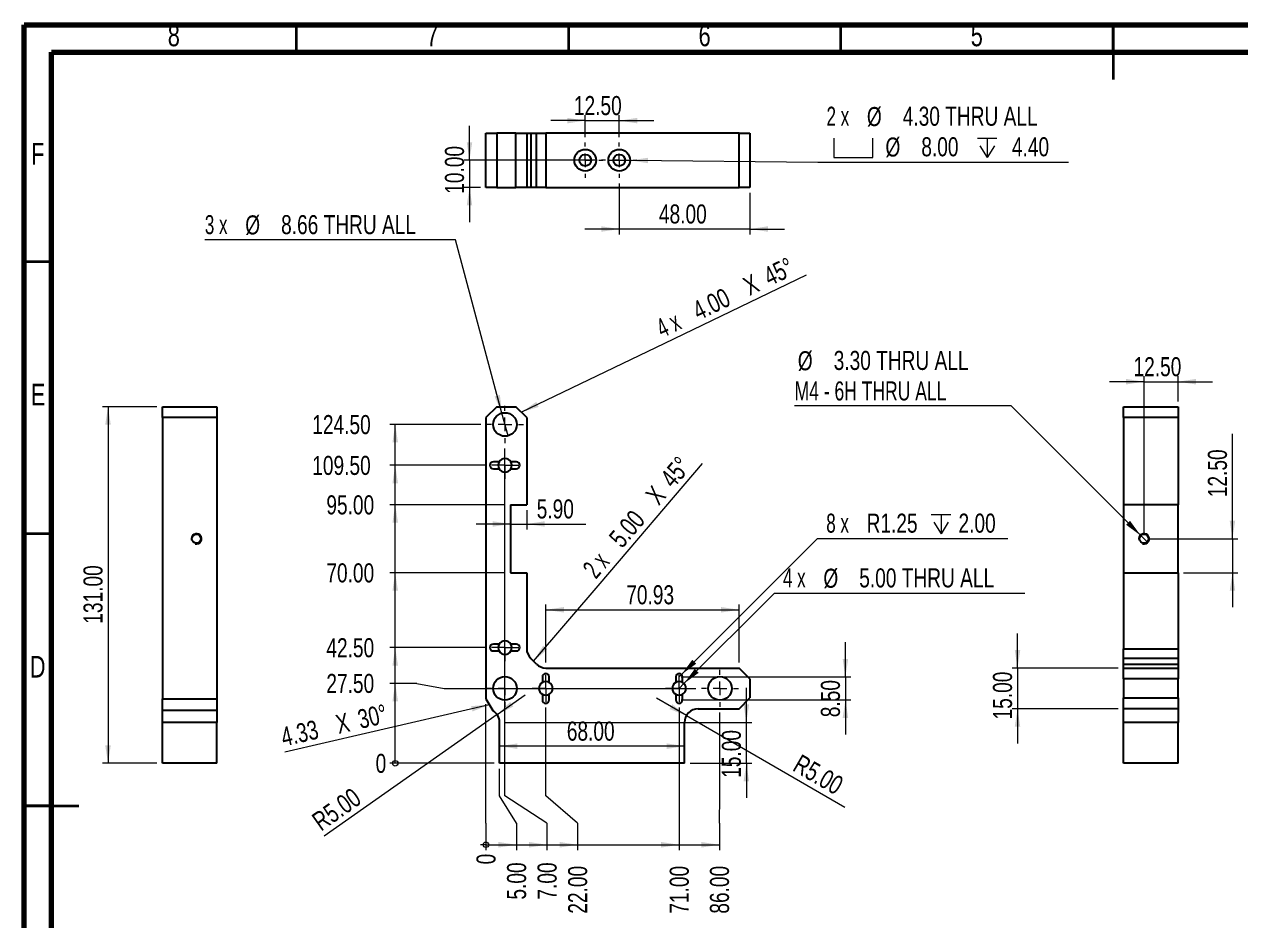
# Model space of a CAD drawing. Header units: millimetres. Extents: x 15 to 415, y 5 to 292.
# Drawn here: x 15 to 238.4, y 127.4 to 292.1 of the extents above; entities that cross this region are included whole.
import ezdxf

# ---------------------------------------------------------------- set-up
doc = ezdxf.new("R2010")
doc.units = ezdxf.units.MM
doc.styles.add('SLDTEXTSTYLE2', font='TXT', dxfattribs={"width": 0.75})
doc.styles.add('SLDTEXTSTYLE3', font='TXT', dxfattribs={"width": 0.666667})
doc.styles.add('SLDTEXTSTYLE4', font='TXT', dxfattribs={"width": 0.6875})
doc.dimstyles.new('SLDDIMSTYLE0', dxfattribs={"dimtxt": 3.5, "dimasz": 0.338667, "dimexe": 0, "dimexo": 0.0625, "dimgap": 0.875, "dimtad": 0, "dimtih": 1, "dimtoh": 1, "dimdec": 0, "dimlfac": 2, "dimrnd": 1e-09, "dimdsep": 46, "dimtxsty": 'SLDTEXTSTYLE2', "dimblk1": 'ORIGIN', "dimblk2": 'ORIGIN', "dimsah": 1, "dimcen": 0.09, "dimadec": 0, "dimazin": 2, "dimtfac": 1, "dimtdec": 0, "dimtofl": 0, "dimtmove": 0, "dimatfit": 3, "dimldrblk": 'ORIGIN', "dimfxl": 0, "dimfrac": 2, "dimtolj": 1, "dimtzin": 12, "dimarcsym": 0})
doc.dimstyles.new('SLDDIMSTYLE1', dxfattribs={"dimtxt": 3.5, "dimasz": 3.302, "dimexe": 0, "dimexo": 0.0625, "dimgap": 0.875, "dimtad": 0, "dimtih": 1, "dimtoh": 1, "dimlfac": 2, "dimrnd": 1e-09, "dimzin": 4, "dimdsep": 46, "dimtxsty": 'SLDTEXTSTYLE2', "dimsah": 1, "dimcen": 0.09, "dimadec": 0, "dimazin": 1, "dimtfac": 1, "dimtofl": 0, "dimtmove": 0, "dimatfit": 3, "dimfxl": 0, "dimfrac": 2, "dimtolj": 1, "dimtzin": 12, "dimarcsym": 0})
doc.dimstyles.new('SLDDIMSTYLE2', dxfattribs={"dimtxt": 3.5, "dimasz": 3.302, "dimexe": 0, "dimexo": 0.0625, "dimgap": 0.875, "dimtad": 0, "dimtih": 1, "dimtoh": 1, "dimlfac": 2, "dimrnd": 1e-09, "dimzin": 12, "dimdsep": 46, "dimtxsty": 'SLDTEXTSTYLE2', "dimblk1": 'NONE', "dimsah": 1, "dimcen": 0, "dimadec": 0, "dimazin": 3, "dimtfac": 1, "dimtmove": 0, "dimatfit": 3, "dimldrblk": 'NONE', "dimfxl": 0, "dimfrac": 2, "dimtolj": 1, "dimtzin": 12, "dimarcsym": 0})
doc.dimstyles.new('SLDDIMSTYLE3', dxfattribs={"dimtxt": 3.5, "dimasz": 3.302, "dimexe": 0, "dimexo": 0.0625, "dimgap": 0.875, "dimtad": 0, "dimtih": 1, "dimtoh": 1, "dimlfac": 2, "dimrnd": 1e-09, "dimzin": 4, "dimdsep": 46, "dimtxsty": 'SLDTEXTSTYLE2', "dimsah": 1, "dimcen": 0, "dimadec": 0, "dimazin": 1, "dimtfac": 1, "dimtofl": 0, "dimtmove": 0, "dimatfit": 3, "dimfxl": 0, "dimfrac": 2, "dimtolj": 1, "dimtzin": 12, "dimarcsym": 0})
doc.dimstyles.new('SLDDIMSTYLE4', dxfattribs={"dimtxt": 3.5, "dimasz": 3.302, "dimexe": 0, "dimexo": 0.0625, "dimgap": 0.875, "dimtad": 0, "dimtih": 1, "dimtoh": 1, "dimlfac": 2, "dimrnd": 1e-09, "dimzin": 12, "dimdsep": 46, "dimtxsty": 'SLDTEXTSTYLE2', "dimsah": 1, "dimcen": 0, "dimadec": 0, "dimazin": 3, "dimtfac": 1, "dimtofl": 0, "dimtmove": 0, "dimatfit": 3, "dimfxl": 0, "dimfrac": 2, "dimtolj": 1, "dimtzin": 12, "dimarcsym": 0})
doc.dimstyles.new('SLDDIMSTYLE5', dxfattribs={"dimtxt": 3.5, "dimasz": 3.302, "dimexe": 0, "dimexo": 0.0625, "dimgap": 0.875, "dimtad": 1, "dimlfac": 2, "dimrnd": 1e-09, "dimzin": 4, "dimdsep": 46, "dimtxsty": 'SLDTEXTSTYLE2', "dimsah": 1, "dimcen": 0.09, "dimadec": 0, "dimazin": 1, "dimtfac": 1, "dimtmove": 0, "dimatfit": 0, "dimfxl": 0, "dimfrac": 2, "dimtolj": 1, "dimtzin": 12, "dimarcsym": 0})
doc.dimstyles.new('SLDDIMSTYLE6', dxfattribs={"dimtxt": 3.5, "dimasz": 3.302, "dimexe": 0, "dimexo": 0.0625, "dimgap": 0.875, "dimtad": 1, "dimlfac": 2, "dimrnd": 1e-09, "dimzin": 12, "dimdsep": 46, "dimtxsty": 'SLDTEXTSTYLE2', "dimsah": 1, "dimcen": 0.09, "dimadec": 0, "dimazin": 3, "dimtfac": 1, "dimtofl": 0, "dimtmove": 0, "dimatfit": 3, "dimfxl": 0, "dimfrac": 2, "dimtolj": 1, "dimtzin": 12, "dimarcsym": 0})
doc.dimstyles.new('SLDDIMSTYLE7', dxfattribs={"dimtxt": 3.5, "dimasz": 3.302, "dimexe": 0, "dimexo": 0.0625, "dimgap": 0.875, "dimtad": 1, "dimlfac": 2, "dimrnd": 1e-09, "dimzin": 4, "dimdsep": 46, "dimtxsty": 'SLDTEXTSTYLE2', "dimsah": 1, "dimcen": 0.09, "dimadec": 0, "dimazin": 1, "dimtfac": 1, "dimtofl": 0, "dimtmove": 0, "dimatfit": 3, "dimfxl": 0, "dimfrac": 2, "dimtolj": 1, "dimtzin": 12, "dimarcsym": 0})
doc.dimstyles.new('SLDDIMSTYLE8', dxfattribs={"dimtxt": 3.5, "dimasz": 3.302, "dimexe": 0, "dimexo": 0.0625, "dimgap": 0.875, "dimtad": 1, "dimlfac": 2, "dimrnd": 1e-09, "dimzin": 4, "dimdsep": 46, "dimtxsty": 'SLDTEXTSTYLE2', "dimsah": 1, "dimcen": 0, "dimadec": 0, "dimazin": 1, "dimtfac": 1, "dimtofl": 0, "dimtmove": 1, "dimatfit": 3, "dimfxl": 0, "dimfrac": 2, "dimtolj": 1, "dimtzin": 12, "dimarcsym": 0})
doc.dimstyles.new('SLDDIMSTYLE9', dxfattribs={"dimtxt": 3.5, "dimasz": 3.302, "dimexe": 0, "dimexo": 0.0625, "dimgap": 0.875, "dimtad": 0, "dimtih": 1, "dimtoh": 1, "dimlfac": 2, "dimrnd": 1e-09, "dimzin": 4, "dimdsep": 46, "dimtxsty": 'SLDTEXTSTYLE2', "dimblk1": 'NONE', "dimsah": 1, "dimcen": 0, "dimadec": 0, "dimazin": 1, "dimtfac": 1, "dimtmove": 0, "dimatfit": 3, "dimldrblk": 'NONE', "dimfxl": 0, "dimfrac": 2, "dimtolj": 1, "dimtzin": 12, "dimarcsym": 0})

# ---------------------------------------------------------------- blocks, each defined once
blk = doc.blocks.new('_Origin')
at = {"color": 0, "linetype": 'ByBlock', "lineweight": -2}
blk.add_line((0, 0), (-1, 0), dxfattribs=at)
blk.add_circle((0, 0), 0.5, dxfattribs=at)
blk = doc.blocks.new('_D')
at = {"color": 7, "linetype": 'Continuous', "lineweight": 0}
blk.add_line((101.29, 156.34), (82.11, 156.34), dxfattribs=at)
at = {"color": 7, "linetype": 'Continuous', "lineweight": 18, "xscale": 1.016, "yscale": 1.016}
blk.add_blockref('_Origin', (83.13, 156.34), dxfattribs=at)
at = {"color": 7, "linetype": 'Continuous', "lineweight": 18, "insert": (79.53, 158.07), "char_height": 3.5, "attachment_point": 1, "style": 'SLDTEXTSTYLE2'}
blk.add_mtext('0', dxfattribs=at)
blk = doc.blocks.new('_D_1')
at = {"color": 7, "linetype": 'Continuous', "lineweight": 0}
for p, q in [((87.11, 171.02), (82.11, 171.02)), ((83.13, 156.34), (83.13, 171.02)), ((87.11, 171.02), (92.11, 170.09)), ((92.11, 170.09), (138.37, 170.09))]:
    blk.add_line(p, q, dxfattribs=at)
at = {"color": 7, "linetype": 'Continuous', "lineweight": 18}
blk.add_solid([(83.13, 171.02), (82.62, 167.72), (83.64, 167.72)], dxfattribs=at)
at = {"color": 7, "linetype": 'Continuous', "lineweight": 18, "insert": (70.48, 172.76), "char_height": 3.5, "attachment_point": 1, "style": 'SLDTEXTSTYLE2'}
blk.add_mtext('27.50', dxfattribs=at)
blk = doc.blocks.new('_D_2')
at = {"color": 7, "linetype": 'Continuous', "lineweight": 0}
for p, q in [((99.79, 177.59), (82.11, 177.59)), ((83.13, 171.02), (83.13, 177.59))]:
    blk.add_line(p, q, dxfattribs=at)
at = {"color": 7, "linetype": 'Continuous', "lineweight": 18}
blk.add_solid([(83.13, 177.59), (82.62, 174.29), (83.64, 174.29)], dxfattribs=at)
at = {"color": 7, "linetype": 'Continuous', "lineweight": 18, "insert": (70.48, 179.32), "char_height": 3.5, "attachment_point": 1, "style": 'SLDTEXTSTYLE2'}
blk.add_mtext('42.50', dxfattribs=at)
blk = doc.blocks.new('_D_3')
at = {"color": 7, "linetype": 'Continuous', "lineweight": 0}
for p, q in [((103.34, 191.34), (82.11, 191.34)), ((83.13, 177.59), (83.13, 191.34))]:
    blk.add_line(p, q, dxfattribs=at)
at = {"color": 7, "linetype": 'Continuous', "lineweight": 18}
blk.add_solid([(83.13, 191.34), (82.62, 188.04), (83.64, 188.04)], dxfattribs=at)
at = {"color": 7, "linetype": 'Continuous', "lineweight": 18, "insert": (70.48, 193.07), "char_height": 3.5, "attachment_point": 1, "style": 'SLDTEXTSTYLE2'}
blk.add_mtext('70.00', dxfattribs=at)
blk = doc.blocks.new('_D_4')
at = {"color": 7, "linetype": 'Continuous', "lineweight": 0}
for p, q in [((103.34, 203.84), (82.11, 203.84)), ((83.13, 191.34), (83.13, 203.84))]:
    blk.add_line(p, q, dxfattribs=at)
at = {"color": 7, "linetype": 'Continuous', "lineweight": 18}
blk.add_solid([(83.13, 203.84), (82.62, 200.54), (83.64, 200.54)], dxfattribs=at)
at = {"color": 7, "linetype": 'Continuous', "lineweight": 18, "insert": (70.48, 205.57), "char_height": 3.5, "attachment_point": 1, "style": 'SLDTEXTSTYLE2'}
blk.add_mtext('95.00', dxfattribs=at)
blk = doc.blocks.new('_D_5')
at = {"color": 7, "linetype": 'Continuous', "lineweight": 0}
for p, q in [((99.79, 211.09), (82.11, 211.09)), ((83.13, 203.84), (83.13, 211.09))]:
    blk.add_line(p, q, dxfattribs=at)
at = {"color": 7, "linetype": 'Continuous', "lineweight": 18}
blk.add_solid([(83.13, 211.09), (82.62, 207.79), (83.64, 207.79)], dxfattribs=at)
at = {"color": 7, "linetype": 'Continuous', "lineweight": 18, "insert": (67.89, 212.82), "char_height": 3.5, "attachment_point": 1, "style": 'SLDTEXTSTYLE2'}
blk.add_mtext('109.50', dxfattribs=at)
blk = doc.blocks.new('_D_6')
at = {"color": 7, "linetype": 'Continuous', "lineweight": 0}
for p, q in [((98.87, 218.59), (82.11, 218.59)), ((83.13, 211.09), (83.13, 218.59))]:
    blk.add_line(p, q, dxfattribs=at)
at = {"color": 7, "linetype": 'Continuous', "lineweight": 18}
blk.add_solid([(83.13, 218.59), (82.62, 215.29), (83.64, 215.29)], dxfattribs=at)
at = {"color": 7, "linetype": 'Continuous', "lineweight": 18, "insert": (67.89, 220.32), "char_height": 3.5, "attachment_point": 1, "style": 'SLDTEXTSTYLE2'}
blk.add_mtext('124.50', dxfattribs=at)
blk = doc.blocks.new('_D_7')
at = {"color": 7, "linetype": 'Continuous', "lineweight": 0}
for p, q in [((99.79, 150.34), (99.79, 167.17)), ((99.79, 145.34), (99.79, 150.34)), ((99.79, 145.34), (99.79, 140.34))]:
    blk.add_line(p, q, dxfattribs=at)
at = {"color": 7, "linetype": 'Continuous', "lineweight": 18, "xscale": 1.016, "yscale": 1.016}
blk.add_blockref('_Origin', (99.79, 141.36), dxfattribs=at)
at = {"color": 7, "linetype": 'Continuous', "lineweight": 18, "insert": (98.05, 137.76), "char_height": 3.5, "attachment_point": 1, "rotation": 90, "style": 'SLDTEXTSTYLE2'}
blk.add_mtext('0', dxfattribs=at)
blk = doc.blocks.new('_D_8')
at = {"color": 7, "linetype": 'Continuous', "lineweight": 0}
for p, q in [((102.29, 150.34), (102.29, 155.34)), ((105.4, 145.34), (102.29, 150.34)), ((105.4, 145.34), (105.4, 140.34)), ((99.79, 141.36), (105.4, 141.36))]:
    blk.add_line(p, q, dxfattribs=at)
at = {"color": 7, "linetype": 'Continuous', "lineweight": 18}
blk.add_solid([(105.4, 141.36), (102.1, 141.87), (102.1, 140.85)], dxfattribs=at)
at = {"color": 7, "linetype": 'Continuous', "lineweight": 18, "insert": (103.67, 131.29), "char_height": 3.5, "attachment_point": 1, "rotation": 90, "style": 'SLDTEXTSTYLE2'}
blk.add_mtext('5.00', dxfattribs=at)
blk = doc.blocks.new('_D_9')
at = {"color": 7, "linetype": 'Continuous', "lineweight": 0}
for p, q in [((103.29, 150.34), (103.29, 214.18)), ((111.01, 145.34), (103.29, 150.34)), ((111.01, 145.34), (111.01, 140.34)), ((105.4, 141.36), (111.01, 141.36))]:
    blk.add_line(p, q, dxfattribs=at)
at = {"color": 7, "linetype": 'Continuous', "lineweight": 18}
blk.add_solid([(111.01, 141.36), (107.71, 141.87), (107.71, 140.85)], dxfattribs=at)
at = {"color": 7, "linetype": 'Continuous', "lineweight": 18, "insert": (109.28, 131.29), "char_height": 3.5, "attachment_point": 1, "rotation": 90, "style": 'SLDTEXTSTYLE2'}
blk.add_mtext('7.00', dxfattribs=at)
blk = doc.blocks.new('_D_10')
at = {"color": 7, "linetype": 'Continuous', "lineweight": 0}
for p, q in [((110.79, 150.34), (110.79, 166.59)), ((116.62, 145.34), (110.79, 150.34)), ((116.62, 145.34), (116.62, 140.34)), ((111.01, 141.36), (116.62, 141.36))]:
    blk.add_line(p, q, dxfattribs=at)
at = {"color": 7, "linetype": 'Continuous', "lineweight": 18}
blk.add_solid([(116.62, 141.36), (113.32, 141.87), (113.32, 140.85)], dxfattribs=at)
at = {"color": 7, "linetype": 'Continuous', "lineweight": 18, "insert": (114.89, 128.7), "char_height": 3.5, "attachment_point": 1, "rotation": 90, "style": 'SLDTEXTSTYLE2'}
blk.add_mtext('22.00', dxfattribs=at)
blk = doc.blocks.new('_D_11')
at = {"color": 7, "linetype": 'Continuous', "lineweight": 0}
for p, q in [((135.29, 166.59), (135.29, 140.34)), ((116.62, 141.36), (135.29, 141.36))]:
    blk.add_line(p, q, dxfattribs=at)
at = {"color": 7, "linetype": 'Continuous', "lineweight": 18}
blk.add_solid([(135.29, 141.36), (131.98, 141.87), (131.98, 140.85)], dxfattribs=at)
at = {"color": 7, "linetype": 'Continuous', "lineweight": 18, "insert": (133.55, 128.7), "char_height": 3.5, "attachment_point": 1, "rotation": 90, "style": 'SLDTEXTSTYLE2'}
blk.add_mtext('71.00', dxfattribs=at)
blk = doc.blocks.new('_D_12')
at = {"color": 7, "linetype": 'Continuous', "lineweight": 0}
for p, q in [((142.79, 150.34), (142.79, 165.68)), ((142.68, 145.34), (142.79, 150.34)), ((142.68, 145.34), (142.68, 140.34)), ((135.29, 141.36), (142.68, 141.36))]:
    blk.add_line(p, q, dxfattribs=at)
at = {"color": 7, "linetype": 'Continuous', "lineweight": 18}
blk.add_solid([(142.68, 141.36), (139.37, 141.87), (139.37, 140.85)], dxfattribs=at)
at = {"color": 7, "linetype": 'Continuous', "lineweight": 18, "insert": (140.94, 128.7), "char_height": 3.5, "attachment_point": 1, "rotation": 90, "style": 'SLDTEXTSTYLE2'}
blk.add_mtext('86.00', dxfattribs=at)
blk = doc.blocks.new('_D_13')
at = {"color": 7, "linetype": 'Continuous', "lineweight": 0}
for p, q in [((94.2, 252.5), (48.16, 252.5)), ((102.73, 220.68), (94.2, 252.5)), ((103.85, 216.5), (102.73, 220.68))]:
    blk.add_line(p, q, dxfattribs=at)
at = {"color": 7, "linetype": 'Continuous', "lineweight": 18}
blk.add_solid([(102.73, 220.68), (102.36, 224), (101.38, 223.74)], dxfattribs=at)
at = {"color": 7, "linetype": 'Continuous', "lineweight": 18, "char_height": 3.5, "attachment_point": 1}
for s, insert, style in [('3 x', (48.16, 257.06), 'SLDTEXTSTYLE3'), ('%%c', (55.58, 257.01), 'SLDTEXTSTYLE2'), ('8.66 THRU ALL', (62.17, 257.06), 'SLDTEXTSTYLE2')]:
    blk.add_mtext(s, dxfattribs=dict(at, insert=insert, style=style))
blk = doc.blocks.new('_None')
blk = doc.blocks.new('_D_14')
at = {"color": 7, "linetype": 'Continuous', "lineweight": 0}
for p, q in [((136.17, 170.98), (152.78, 187.58)), ((152.78, 187.58), (198.81, 187.58)), ((135.29, 170.09), (136.17, 170.98))]:
    blk.add_line(p, q, dxfattribs=at)
at = {"color": 7, "linetype": 'Continuous', "lineweight": 18}
blk.add_solid([(136.17, 170.98), (138.86, 172.95), (138.15, 173.67)], dxfattribs=at)
at = {"color": 7, "linetype": 'Continuous', "lineweight": 18, "char_height": 3.5, "attachment_point": 1}
for s, insert, style in [('%%c', (161.78, 192.09), 'SLDTEXTSTYLE2'), ('5.00 THRU ALL', (168.37, 192.15), 'SLDTEXTSTYLE2'), ('4 x', (154.36, 192.15), 'SLDTEXTSTYLE3')]:
    blk.add_mtext(s, dxfattribs=dict(at, insert=insert, style=style))
blk = doc.blocks.new('SW_SYMBOL_HOLE_DEPTH')
at = {"color": 0, "linetype": 'Continuous', "lineweight": 18}
for p, q in [((0, 875), (800, 875)), ((100, 555), (400, 75)), ((400, 875), (400, 75)), ((700, 555), (400, 75))]:
    blk.add_line(p, q, dxfattribs=at)
blk = doc.blocks.new('_D_15')
at = {"color": 7, "linetype": 'Continuous', "lineweight": 0}
for p, q in [((135.73, 172.66), (160.72, 197.65)), ((160.72, 197.65), (195.66, 197.65)), ((135.29, 172.22), (135.73, 172.66))]:
    blk.add_line(p, q, dxfattribs=at)
at = {"color": 7, "linetype": 'Continuous', "lineweight": 18}
blk.add_solid([(135.73, 172.66), (138.42, 174.63), (137.7, 175.35)], dxfattribs=at)
at = {"color": 7, "linetype": 'Continuous', "lineweight": 18, "xscale": 0.004470703125, "yscale": 0.004470703125, "zscale": 0.004470703125}
blk.add_blockref('SW_SYMBOL_HOLE_DEPTH', (181.6, 198.13), dxfattribs=at)
at = {"color": 7, "linetype": 'Continuous', "lineweight": 18, "char_height": 3.5, "attachment_point": 1}
for s, insert, style in [('8 x', (162.31, 202.21), 'SLDTEXTSTYLE3'), ('R1.25', (169.72, 202.21), 'SLDTEXTSTYLE2'), ('2.00', (186.6, 202.21), 'SLDTEXTSTYLE2')]:
    blk.add_mtext(s, dxfattribs=dict(at, insert=insert, style=style))
blk = doc.blocks.new('_D_16')
at = {"color": 7, "linetype": 'Continuous', "lineweight": 0}
for p, q in [((165.83, 172.22), (165.83, 178.57)), ((135.66, 172.22), (166.83, 172.22)), ((165.83, 172.22), (165.83, 167.97)), ((135.66, 167.97), (166.83, 167.97)), ((165.83, 167.97), (165.83, 161.62))]:
    blk.add_line(p, q, dxfattribs=at)
at = {"color": 7, "linetype": 'Continuous', "lineweight": 18}
for points in [[(165.83, 172.22), (166.34, 175.52), (165.32, 175.52)], [(165.83, 167.97), (165.32, 164.66), (166.34, 164.66)]]:
    blk.add_solid(points, dxfattribs=at)
at = {"color": 7, "linetype": 'Continuous', "lineweight": 18, "insert": (161.32, 164.8), "char_height": 3.5, "attachment_point": 1, "rotation": 90, "style": 'SLDTEXTSTYLE2'}
blk.add_mtext('8.50', dxfattribs=at)
blk = doc.blocks.new('SW_CHAMFER_DIMENSION_0')
at = {"color": 0, "linetype": 'Continuous', "lineweight": 0}
for p, q in [((0, 0), (26.06, 12.57)), ((-26.34, -12.7), (0, 0))]:
    blk.add_line(p, q, dxfattribs=at)
at = {"color": 0, "linetype": 'Continuous', "lineweight": 18}
blk.add_solid([(-26.34, -12.7), (-23.15, -11.72), (-23.59, -10.8)], dxfattribs=at)
at = {"color": 0, "linetype": 'Continuous', "lineweight": 18, "char_height": 3.5, "attachment_point": 1, "rotation": 25.7428}
for s, insert, style in [('45°', (17.76, 13.57), 'SLDTEXTSTYLE2'), ('X', (14.05, 11.79), 'SLDTEXTSTYLE2'), ('4.00', (4.72, 7.28), 'SLDTEXTSTYLE2'), ('4 x', (-1.96, 4.06), 'SLDTEXTSTYLE3')]:
    blk.add_mtext(s, dxfattribs=dict(at, insert=insert, style=style))
blk = doc.blocks.new('SW_CHAMFER_DIMENSION_1')
at = {"color": 0, "linetype": 'Continuous', "lineweight": 0}
for p, q in [((0, 0), (18.79, 22)), ((-12.22, -14.3), (0, 0))]:
    blk.add_line(p, q, dxfattribs=at)
at = {"color": 0, "linetype": 'Continuous', "lineweight": 18}
blk.add_solid([(-12.22, -14.3), (-9.69, -12.12), (-10.46, -11.46)], dxfattribs=at)
at = {"color": 0, "linetype": 'Continuous', "lineweight": 18, "char_height": 3.5, "attachment_point": 1, "rotation": 49.5019}
for s, insert, style in [('45°', (10.79, 19.58), 'SLDTEXTSTYLE2'), ('X', (8.11, 16.45), 'SLDTEXTSTYLE2'), ('5.00', (1.38, 8.57), 'SLDTEXTSTYLE2'), ('2 x', (-3.43, 2.93), 'SLDTEXTSTYLE3')]:
    blk.add_mtext(s, dxfattribs=dict(at, insert=insert, style=style))
blk = doc.blocks.new('_D_17')
at = {"color": 7, "linetype": 'Continuous', "lineweight": 0}
for p, q in [((107.29, 202.84), (107.29, 199.3)), ((104.34, 200.3), (97.99, 200.3)), ((104.34, 200.3), (107.29, 200.3)), ((107.29, 200.3), (118.17, 200.3))]:
    blk.add_line(p, q, dxfattribs=at)
at = {"color": 7, "linetype": 'Continuous', "lineweight": 18}
for points in [[(104.34, 200.3), (101.03, 200.81), (101.03, 199.8)], [(107.29, 200.3), (110.59, 199.8), (110.59, 200.81)]]:
    blk.add_solid(points, dxfattribs=at)
at = {"color": 7, "linetype": 'Continuous', "lineweight": 18, "insert": (109.12, 204.82), "char_height": 3.5, "attachment_point": 1, "style": 'SLDTEXTSTYLE2'}
blk.add_mtext('5.90', dxfattribs=at)
blk = doc.blocks.new('_D_18')
at = {"color": 7, "linetype": 'Continuous', "lineweight": 0}
for p, q in [((110.82, 174.84), (110.82, 185.54)), ((146.29, 174.84), (146.29, 185.54)), ((110.82, 184.54), (146.29, 184.54))]:
    blk.add_line(p, q, dxfattribs=at)
at = {"color": 7, "linetype": 'Continuous', "lineweight": 18}
for points in [[(110.82, 184.54), (114.12, 184.03), (114.12, 185.05)], [(146.29, 184.54), (142.98, 185.05), (142.98, 184.03)]]:
    blk.add_solid(points, dxfattribs=at)
at = {"color": 7, "linetype": 'Continuous', "lineweight": 18, "insert": (125.57, 189.05), "char_height": 3.5, "attachment_point": 1, "style": 'SLDTEXTSTYLE2'}
blk.add_mtext('70.93', dxfattribs=at)
blk = doc.blocks.new('_D_19')
at = {"color": 7, "linetype": 'Continuous', "lineweight": 0}
blk.add_line((136.29, 159.48), (102.29, 159.48), dxfattribs=at)
at = {"color": 7, "linetype": 'Continuous', "lineweight": 18}
for points in [[(102.29, 159.48), (105.59, 158.97), (105.59, 159.99)], [(136.29, 159.48), (132.98, 159.99), (132.98, 158.97)]]:
    blk.add_solid(points, dxfattribs=at)
at = {"color": 7, "linetype": 'Continuous', "lineweight": 18, "insert": (114.65, 163.99), "char_height": 3.5, "attachment_point": 1, "style": 'SLDTEXTSTYLE2'}
blk.add_mtext('68.00', dxfattribs=at)
blk = doc.blocks.new('_D_20')
at = {"color": 7, "linetype": 'Continuous', "lineweight": 0}
for q in [(131.12, 168.27), (165.71, 148.28)]:
    blk.add_line((136.62, 165.09), q, dxfattribs=at)
at = {"color": 7, "linetype": 'Continuous', "lineweight": 18}
blk.add_solid([(136.62, 165.09), (134.02, 167.18), (133.51, 166.3)], dxfattribs=at)
at = {"color": 7, "linetype": 'Continuous', "lineweight": 18, "insert": (157.67, 158.13), "char_height": 3.5, "attachment_point": 1, "rotation": 330, "style": 'SLDTEXTSTYLE2'}
blk.add_mtext('R5.00', dxfattribs=at)
blk = doc.blocks.new('_D_21')
at = {"color": 7, "linetype": 'Continuous', "lineweight": 0}
for q in [(107.02, 168.94), (70.1, 142.92)]:
    blk.add_line((101.83, 165.28), q, dxfattribs=at)
at = {"color": 7, "linetype": 'Continuous', "lineweight": 18}
blk.add_solid([(101.83, 165.28), (104.82, 166.77), (104.24, 167.6)], dxfattribs=at)
at = {"color": 7, "linetype": 'Continuous', "lineweight": 18, "insert": (67.5, 146.61), "char_height": 3.5, "attachment_point": 1, "rotation": 35.1487, "style": 'SLDTEXTSTYLE2'}
blk.add_mtext('R5.00', dxfattribs=at)
blk = doc.blocks.new('SW_CHAMFER_DIMENSION_2')
at = {"color": 0, "linetype": 'Continuous', "lineweight": 0}
for p, q in [((37.54, 8.68), (14.78, 3.41)), ((14.78, 3.41), (0, 0))]:
    blk.add_line(p, q, dxfattribs=at)
at = {"color": 0, "linetype": 'Continuous', "lineweight": 18}
blk.add_solid([(37.54, 8.68), (34.21, 8.43), (34.44, 7.44)], dxfattribs=at)
at = {"color": 0, "linetype": 'Continuous', "lineweight": 18, "char_height": 3.5, "attachment_point": 1, "rotation": 13.003, "style": 'SLDTEXTSTYLE2'}
for s, insert in [('X', (9.08, 6.73)), ('30°', (13.09, 7.65)), ('4.33', (-1.02, 4.4))]:
    blk.add_mtext(s, dxfattribs=dict(at, insert=insert))
blk = doc.blocks.new('_D_22')
at = {"color": 7, "linetype": 'Continuous', "lineweight": 0}
for p, q in [((147.63, 163.84), (147.63, 170.19)), ((103.29, 163.84), (148.63, 163.84)), ((147.63, 156.34), (147.63, 163.84)), ((137.29, 156.34), (148.63, 156.34)), ((147.63, 156.34), (147.63, 149.99))]:
    blk.add_line(p, q, dxfattribs=at)
at = {"color": 7, "linetype": 'Continuous', "lineweight": 18}
for points in [[(147.63, 163.84), (148.14, 167.14), (147.12, 167.14)], [(147.63, 156.34), (147.12, 153.04), (148.14, 153.04)]]:
    blk.add_solid(points, dxfattribs=at)
at = {"color": 7, "linetype": 'Continuous', "lineweight": 18, "insert": (143.12, 153.66), "char_height": 3.5, "attachment_point": 1, "rotation": 90, "style": 'SLDTEXTSTYLE2'}
blk.add_mtext('15.00', dxfattribs=at)
blk = doc.blocks.new('SW_CENTERMARKSYMBOL_0')
at = {"color": 0, "linetype": 'Continuous', "lineweight": 18}
for p, q in [((0, 2.5), (0, 3.415)), ((-2.5, 0), (-3.415, 0)), ((0, 0), (-1.25, 0)), ((0, 0), (0, 1.25)), ((0, 0), (0, -1.25)), ((0, 0), (1.25, 0)), ((2.5, 0), (3.415, 0)), ((0, -2.5), (0, -3.415))]:
    blk.add_line(p, q, dxfattribs=at)
blk = doc.blocks.new('SW_CENTERMARKSYMBOL_1')
at = {"color": 0, "linetype": 'Continuous', "lineweight": 18}
for p, q in [((0, 1.25), (0, 2.5)), ((-1.25, 0), (-2.5, 0)), ((0, 0), (-1.25, 0)), ((0, 0), (0, 1.25)), ((0, 0), (0, -1.25)), ((0, 0), (1.25, 0)), ((1.25, 0), (2.5, 0)), ((0, -1.25), (0, -2.5))]:
    blk.add_line(p, q, dxfattribs=at)
blk = doc.blocks.new('SW_CENTERMARKSYMBOL_2')
at = {"color": 0, "linetype": 'Continuous', "lineweight": 18}
for p, q in [((0, 1.25), (0, 2.5)), ((-1.25, 0), (-2.5, 0)), ((0, 0), (-1.25, 0)), ((0, 0), (0, 1.25)), ((0, 0), (0, -1.25)), ((0, 0), (1.25, 0)), ((1.25, 0), (2.5, 0)), ((0, -1.25), (0, -2.5))]:
    blk.add_line(p, q, dxfattribs=at)
blk = doc.blocks.new('SW_CENTERMARKSYMBOL_3')
at = {"color": 0, "linetype": 'Continuous', "lineweight": 18}
for p, q in [((0, 2.5), (0, 3.415)), ((-2.5, 0), (-3.415, 0)), ((0, 0), (-1.25, 0)), ((0, 0), (0, 1.25)), ((0, 0), (0, -1.25)), ((0, 0), (1.25, 0)), ((2.5, 0), (3.415, 0)), ((0, -2.5), (0, -3.415))]:
    blk.add_line(p, q, dxfattribs=at)
blk = doc.blocks.new('SW_CENTERMARKSYMBOL_4')
at = {"color": 0, "linetype": 'Continuous', "lineweight": 18}
for p, q in [((0, 1.25), (0, 2.5)), ((-1.25, 0), (-2.5, 0)), ((0, 0), (-1.25, 0)), ((0, 0), (0, 1.25)), ((0, 0), (0, -1.25)), ((0, 0), (1.25, 0)), ((1.25, 0), (2.5, 0)), ((0, -1.25), (0, -2.5))]:
    blk.add_line(p, q, dxfattribs=at)
blk = doc.blocks.new('SW_CENTERMARKSYMBOL_5')
at = {"color": 0, "linetype": 'Continuous', "lineweight": 18}
for p, q in [((0, 1.25), (0, 2.5)), ((-1.25, 0), (-2.5, 0)), ((0, 0), (-1.25, 0)), ((0, 0), (0, 1.25)), ((0, 0), (0, -1.25)), ((0, 0), (1.25, 0)), ((1.25, 0), (2.5, 0)), ((0, -1.25), (0, -2.5))]:
    blk.add_line(p, q, dxfattribs=at)
blk = doc.blocks.new('SW_CENTERMARKSYMBOL_6')
at = {"color": 0, "linetype": 'Continuous', "lineweight": 18}
for p, q in [((0, 2.5), (0, 3.415)), ((-2.5, 0), (-3.415, 0)), ((0, 0), (-1.25, 0)), ((0, 0), (0, 1.25)), ((0, 0), (0, -1.25)), ((0, 0), (1.25, 0)), ((2.5, 0), (3.415, 0)), ((0, -2.5), (0, -3.415))]:
    blk.add_line(p, q, dxfattribs=at)
blk = doc.blocks.new('_D_23')
at = {"color": 7, "linetype": 'Continuous', "lineweight": 0}
for p, q in [((39.37, 221.84), (29.37, 221.84)), ((30.37, 221.84), (30.37, 156.34)), ((39.37, 156.34), (29.37, 156.34))]:
    blk.add_line(p, q, dxfattribs=at)
at = {"color": 7, "linetype": 'Continuous', "lineweight": 18}
for points in [[(30.37, 221.84), (29.86, 218.54), (30.88, 218.54)], [(30.37, 156.34), (30.88, 159.64), (29.86, 159.64)]]:
    blk.add_solid(points, dxfattribs=at)
at = {"color": 7, "linetype": 'Continuous', "lineweight": 18, "insert": (25.86, 181.98), "char_height": 3.5, "attachment_point": 1, "rotation": 90, "style": 'SLDTEXTSTYLE2'}
blk.add_mtext('131.00', dxfattribs=at)
blk = doc.blocks.new('SW_SYMBOL_HOLE_SPOT')
at = {"color": 0, "linetype": 'Continuous', "lineweight": 18}
for p, q in [((0, 875), (0, 75)), ((1600, 75), (1600, 875)), ((0, 75), (1600, 75))]:
    blk.add_line(p, q, dxfattribs=at)
blk = doc.blocks.new('_D_24')
at = {"color": 7, "linetype": 'Continuous', "lineweight": 0}
for p, q in [((122.29, 267.16), (126.29, 267.13)), ((126.29, 267.13), (160.77, 266.8)), ((160.77, 266.8), (206.81, 266.8))]:
    blk.add_line(p, q, dxfattribs=at)
at = {"color": 7, "linetype": 'Continuous', "lineweight": 18}
blk.add_solid([(126.29, 267.13), (129.58, 266.59), (129.59, 267.6)], dxfattribs=at)
at = {"color": 7, "linetype": 'Continuous', "lineweight": 18, "xscale": 0.004470703125, "yscale": 0.004470703125, "zscale": 0.004470703125}
for name, p in [('SW_SYMBOL_HOLE_SPOT', (163.73, 267.29)), ('SW_SYMBOL_HOLE_DEPTH', (190.09, 267.29))]:
    blk.add_blockref(name, p, dxfattribs=at)
at = {"color": 7, "linetype": 'Continuous', "lineweight": 18, "char_height": 3.5, "attachment_point": 1}
for s, insert, style in [('%%c', (169.77, 276.92), 'SLDTEXTSTYLE2'), ('2 x', (162.36, 276.98), 'SLDTEXTSTYLE3'), ('4.30 THRU ALL', (176.36, 276.98), 'SLDTEXTSTYLE2'), ('%%c', (173.18, 271.32), 'SLDTEXTSTYLE2'), ('8.00', (179.77, 271.37), 'SLDTEXTSTYLE2'), ('4.40', (196.41, 271.37), 'SLDTEXTSTYLE2')]:
    blk.add_mtext(s, dxfattribs=dict(at, insert=insert, style=style))
blk = doc.blocks.new('_D_25')
at = {"color": 7, "linetype": 'Continuous', "lineweight": 0}
for p, q in [((96.77, 267.14), (96.77, 273.49)), ((120.04, 267.14), (95.77, 267.14)), ((96.77, 267.14), (96.77, 262.14)), ((98.79, 262.14), (95.77, 262.14)), ((96.77, 262.14), (96.77, 255.79))]:
    blk.add_line(p, q, dxfattribs=at)
at = {"color": 7, "linetype": 'Continuous', "lineweight": 18}
for points in [[(96.77, 267.14), (97.28, 270.45), (96.27, 270.45)], [(96.77, 262.14), (96.27, 258.84), (97.28, 258.84)]]:
    blk.add_solid(points, dxfattribs=at)
at = {"color": 7, "linetype": 'Continuous', "lineweight": 18, "insert": (92.26, 260.98), "char_height": 3.5, "attachment_point": 1, "rotation": 90, "style": 'SLDTEXTSTYLE2'}
blk.add_mtext('10.00', dxfattribs=at)
blk = doc.blocks.new('_D_26')
at = {"color": 7, "linetype": 'Continuous', "lineweight": 0}
for p, q in [((124.29, 262.89), (124.29, 253.5)), ((148.29, 261.14), (148.29, 253.5)), ((124.29, 254.5), (117.94, 254.5)), ((148.29, 254.5), (124.29, 254.5)), ((148.29, 254.5), (154.64, 254.5))]:
    blk.add_line(p, q, dxfattribs=at)
at = {"color": 7, "linetype": 'Continuous', "lineweight": 18}
for points in [[(124.29, 254.5), (120.98, 255.01), (120.98, 254)], [(148.29, 254.5), (151.59, 254), (151.59, 255.01)]]:
    blk.add_solid(points, dxfattribs=at)
at = {"color": 7, "linetype": 'Continuous', "lineweight": 18, "insert": (131.57, 259.02), "char_height": 3.5, "attachment_point": 1, "style": 'SLDTEXTSTYLE2'}
blk.add_mtext('48.00', dxfattribs=at)
blk = doc.blocks.new('_D_27')
at = {"color": 7, "linetype": 'Continuous', "lineweight": 0}
for p, q in [((118.04, 271.39), (118.04, 275.42)), ((124.29, 271.39), (124.29, 275.42)), ((118.04, 274.42), (111.69, 274.42)), ((118.04, 274.42), (124.29, 274.42)), ((124.29, 274.42), (130.64, 274.42))]:
    blk.add_line(p, q, dxfattribs=at)
at = {"color": 7, "linetype": 'Continuous', "lineweight": 18}
for points in [[(118.04, 274.42), (114.73, 274.93), (114.73, 273.92)], [(124.29, 274.42), (127.59, 273.92), (127.59, 274.93)]]:
    blk.add_solid(points, dxfattribs=at)
at = {"color": 7, "linetype": 'Continuous', "lineweight": 18, "insert": (115.95, 278.94), "char_height": 3.5, "attachment_point": 1, "style": 'SLDTEXTSTYLE2'}
blk.add_mtext('12.50', dxfattribs=at)
blk = doc.blocks.new('SW_CENTERMARKSYMBOL_7')
at = {"color": 0, "linetype": 'Continuous', "lineweight": 18}
for p, q in [((0, 2.5), (0, 3.25)), ((-2.5, 0), (-3.25, 0)), ((0, 0), (-1.25, 0)), ((0, 0), (0, 1.25)), ((0, 0), (0, -1.25)), ((0, 0), (1.25, 0)), ((2.5, 0), (3.25, 0)), ((0, -2.5), (0, -3.25))]:
    blk.add_line(p, q, dxfattribs=at)
blk = doc.blocks.new('SW_CENTERMARKSYMBOL_8')
at = {"color": 0, "linetype": 'Continuous', "lineweight": 18}
for p, q in [((0, 2.5), (0, 3.25)), ((-2.5, 0), (-3.25, 0)), ((0, 0), (-1.25, 0)), ((0, 0), (0, 1.25)), ((0, 0), (0, -1.25)), ((0, 0), (1.25, 0)), ((2.5, 0), (3.25, 0)), ((0, -2.5), (0, -3.25))]:
    blk.add_line(p, q, dxfattribs=at)
blk = doc.blocks.new('_D_28')
at = {"color": 7, "linetype": 'Continuous', "lineweight": 0}
for p, q in [((197.44, 173.84), (197.44, 180.19)), ((215.93, 173.84), (196.44, 173.84)), ((197.44, 173.84), (197.44, 166.34)), ((215.93, 166.34), (196.44, 166.34)), ((197.44, 166.34), (197.44, 159.99))]:
    blk.add_line(p, q, dxfattribs=at)
at = {"color": 7, "linetype": 'Continuous', "lineweight": 18}
for points in [[(197.44, 173.84), (197.95, 177.14), (196.94, 177.14)], [(197.44, 166.34), (196.94, 163.04), (197.95, 163.04)]]:
    blk.add_solid(points, dxfattribs=at)
at = {"color": 7, "linetype": 'Continuous', "lineweight": 18, "insert": (192.93, 164.39), "char_height": 3.5, "attachment_point": 1, "rotation": 90, "style": 'SLDTEXTSTYLE2'}
blk.add_mtext('15.00', dxfattribs=at)
blk = doc.blocks.new('_D_29')
at = {"color": 7, "linetype": 'Continuous', "lineweight": 0}
for p, q in [((196.28, 221.99), (156.49, 221.99)), ((220.09, 198.17), (196.28, 221.99)), ((221.26, 197.01), (220.09, 198.17))]:
    blk.add_line(p, q, dxfattribs=at)
at = {"color": 7, "linetype": 'Continuous', "lineweight": 18}
blk.add_solid([(220.09, 198.17), (218.12, 200.87), (217.4, 200.15)], dxfattribs=at)
at = {"color": 7, "linetype": 'Continuous', "lineweight": 18, "char_height": 3.5, "attachment_point": 1}
for s, insert, style in [('%%c', (157.08, 232.05), 'SLDTEXTSTYLE2'), ('3.30 THRU ALL', (163.67, 232.11), 'SLDTEXTSTYLE2'), ('M4 - 6H THRU ALL', (156.49, 226.5), 'SLDTEXTSTYLE4')]:
    blk.add_mtext(s, dxfattribs=dict(at, insert=insert, style=style))
blk = doc.blocks.new('_D_30')
at = {"color": 7, "linetype": 'Continuous', "lineweight": 0}
for p, q in [((220.68, 226.45), (214.33, 226.45)), ((220.68, 198.59), (220.68, 227.45)), ((220.68, 226.45), (226.93, 226.45)), ((226.93, 222.84), (226.93, 227.45)), ((226.93, 226.45), (233.28, 226.45))]:
    blk.add_line(p, q, dxfattribs=at)
at = {"color": 7, "linetype": 'Continuous', "lineweight": 18}
for points in [[(220.68, 226.45), (217.37, 226.96), (217.37, 225.94)], [(226.93, 226.45), (230.23, 225.94), (230.23, 226.96)]]:
    blk.add_solid(points, dxfattribs=at)
at = {"color": 7, "linetype": 'Continuous', "lineweight": 18, "insert": (218.75, 230.96), "char_height": 3.5, "attachment_point": 1, "style": 'SLDTEXTSTYLE2'}
blk.add_mtext('12.50', dxfattribs=at)
blk = doc.blocks.new('_D_31')
at = {"color": 7, "linetype": 'Continuous', "lineweight": 0}
for p, q in [((236.93, 197.59), (236.93, 216.87)), ((221.68, 197.59), (237.93, 197.59)), ((236.93, 197.59), (236.93, 191.34)), ((227.93, 191.34), (237.93, 191.34)), ((236.93, 191.34), (236.93, 184.99))]:
    blk.add_line(p, q, dxfattribs=at)
at = {"color": 7, "linetype": 'Continuous', "lineweight": 18}
for points in [[(236.93, 197.59), (237.43, 200.89), (236.42, 200.89)], [(236.93, 191.34), (236.42, 188.04), (237.43, 188.04)]]:
    blk.add_solid(points, dxfattribs=at)
at = {"color": 7, "linetype": 'Continuous', "lineweight": 18, "insert": (232.41, 205.23), "char_height": 3.5, "attachment_point": 1, "rotation": 90, "style": 'SLDTEXTSTYLE2'}
blk.add_mtext('12.50', dxfattribs=at)

msp = doc.modelspace()

# ---------------------------------------------------------------- linework, layer by layer
at = {"color": 7, "linetype": 'Continuous', "lineweight": 70}
for p, q in [((15, 5), (15, 292)), ((15, 292), (415, 292)), ((20, 10), (20, 287)), ((20, 287), (410, 287))]:
    msp.add_line(p, q, dxfattribs=at)
at = {"color": 7, "linetype": 'Continuous', "lineweight": 35}
for p, q in [((65, 287), (65, 292)), ((115, 287), (115, 292)), ((165, 287), (165, 292)), ((215, 292.001), (215, 281.999)), ((215, 287), (215, 292)), ((20, 248.5), (15, 248.5)), ((20, 198.5), (15, 198.5)), ((14.999, 148.5), (25.001, 148.5)), ((20, 148.5), (15, 148.5))]:
    msp.add_line(p, q, dxfattribs=at)
at = {"color": 7, "linetype": 'Continuous', "lineweight": 25}
for p, q in [((99.7868, 262.144), (99.7868, 272.144)), ((99.7868, 272.144), (101.7868, 272.144)), ((101.7868, 272.144), (101.7868, 262.144)), ((105.2868, 272.144), (101.7868, 272.144)), ((105.2868, 262.144), (105.2868, 272.144)), ((105.2868, 272.144), (107.2868, 272.144)), ((107.2868, 272.144), (107.2868, 262.144)), ((107.2868, 272.144), (108.0191, 272.144)), ((108.0191, 272.144), (108.0191, 262.144)), ((108.0191, 272.144), (109.0546, 272.144)), ((109.0546, 262.144), (109.0546, 272.144)), ((109.0546, 272.144), (110.8224, 272.144)), ((110.8224, 272.144), (110.8224, 262.144)), ((146.2868, 272.144), (110.8224, 272.144)), ((146.2868, 262.144), (146.2868, 272.144)), ((146.2868, 272.144), (148.2868, 272.144)), ((148.2868, 272.144), (148.2868, 262.144)), ((101.7868, 262.144), (99.7868, 262.144)), ((101.7868, 262.144), (105.2868, 262.144)), ((107.2868, 262.144), (105.2868, 262.144)), ((108.0191, 262.144), (107.2868, 262.144)), ((109.0546, 262.144), (108.0191, 262.144)), ((110.8224, 262.144), (109.0546, 262.144)), ((110.8224, 262.144), (146.2868, 262.144)), ((148.2868, 262.144), (146.2868, 262.144)), ((40.3673, 221.8411), (50.3673, 221.8411)), ((40.3673, 219.8411), (40.3673, 221.8411)), ((50.3673, 221.8411), (50.3673, 219.8411)), ((101.7868, 221.8411), (99.7868, 219.8411)), ((101.7868, 221.8411), (105.2868, 221.8411)), ((107.2868, 219.8411), (105.2868, 221.8411)), ((216.9253, 221.8411), (226.9253, 221.8411)), ((216.9253, 219.8411), (216.9253, 221.8411)), ((226.9253, 221.8411), (226.9253, 219.8411)), ((50.3673, 219.8411), (40.3673, 219.8411)), ((40.3673, 219.8411), (40.3673, 168.1713)), ((50.3673, 219.8411), (50.3673, 168.1713)), ((99.7868, 219.8411), (99.7868, 168.1713)), ((107.2868, 219.8411), (107.2868, 203.8411)), ((226.9253, 219.8411), (216.9253, 219.8411)), ((216.9253, 219.8411), (216.9253, 203.8411)), ((226.9253, 219.8411), (226.9253, 203.8411)), ((102.2043, 211.7161), (101.1618, 211.7161)), ((101.1618, 210.4661), (102.2043, 210.4661)), ((105.4118, 211.7161), (104.3694, 211.7161)), ((104.3694, 210.4661), (105.4118, 210.4661)), ((104.3368, 203.8411), (107.2868, 203.8411)), ((104.3368, 203.8411), (104.3368, 191.3411)), ((226.9253, 203.8411), (216.9253, 203.8411)), ((216.9253, 203.8411), (216.9253, 191.3411)), ((226.9253, 191.3411), (226.9253, 203.8411)), ((104.3368, 191.3411), (107.2868, 191.3411)), ((107.2868, 191.3411), (107.2868, 177.3767)), ((216.9253, 191.3411), (226.9253, 191.3411)), ((216.9253, 191.3411), (216.9253, 177.3767)), ((226.9253, 191.3411), (226.9253, 177.3767)), ((102.2043, 178.2161), (101.1618, 178.2161)), ((101.1618, 176.9661), (102.2043, 176.9661)), ((105.4118, 178.2161), (104.3694, 178.2161)), ((104.3694, 176.9661), (105.4118, 176.9661)), ((216.9253, 177.3767), (226.9253, 177.3767)), ((216.9253, 175.6089), (216.9253, 177.3767)), ((226.9253, 177.3767), (226.9253, 175.6089)), ((109.0546, 174.5734), (108.0191, 175.6089)), ((226.9253, 175.6089), (216.9253, 175.6089)), ((216.9253, 174.5734), (216.9253, 175.6089)), ((216.9253, 174.5734), (226.9253, 174.5734)), ((216.9253, 173.8411), (216.9253, 174.5734)), ((226.9253, 175.6089), (226.9253, 174.5734)), ((226.9253, 174.5734), (226.9253, 173.8411)), ((110.1618, 172.2161), (110.1618, 171.1737)), ((110.8224, 173.8411), (146.2868, 173.8411)), ((111.4118, 171.1737), (111.4118, 172.2161)), ((134.6618, 172.2161), (134.6618, 171.1737)), ((135.9118, 171.1737), (135.9118, 172.2161)), ((148.2868, 171.8411), (146.2868, 173.8411)), ((216.9253, 171.8411), (216.9253, 173.8411)), ((216.9253, 173.8411), (226.9253, 173.8411)), ((226.9253, 173.8411), (226.9253, 171.8411)), ((148.2868, 171.8411), (148.2868, 168.3411)), ((226.9253, 171.8411), (216.9253, 171.8411)), ((216.9253, 171.8411), (216.9253, 168.3411)), ((226.9253, 168.3411), (226.9253, 171.8411)), ((40.3673, 168.1713), (50.3673, 168.1713)), ((40.3673, 166.0062), (40.3673, 168.1713)), ((50.3673, 168.1713), (50.3673, 166.0062)), ((99.7868, 168.1713), (101.0368, 166.0062)), ((110.1618, 169.0086), (110.1618, 167.9661)), ((111.4118, 167.9661), (111.4118, 169.0086)), ((134.6618, 169.0086), (134.6618, 167.9661)), ((135.9118, 167.9661), (135.9118, 169.0086)), ((146.2868, 166.3411), (148.2868, 168.3411)), ((216.9253, 168.3411), (226.9253, 168.3411)), ((216.9253, 166.3411), (216.9253, 168.3411)), ((226.9253, 168.3411), (226.9253, 166.3411)), ((50.3673, 166.0062), (40.3673, 166.0062)), ((40.3673, 163.8411), (40.3673, 166.0062)), ((50.3673, 166.0062), (50.3673, 163.8411)), ((138.7868, 166.3411), (146.2868, 166.3411)), ((226.9253, 166.3411), (216.9253, 166.3411)), ((216.9253, 163.8411), (216.9253, 166.3411)), ((226.9253, 166.3411), (226.9253, 163.8411)), ((50.3673, 163.8411), (40.3673, 163.8411)), ((40.3673, 156.3411), (40.3673, 163.8411)), ((50.3673, 156.3411), (50.3673, 163.8411)), ((102.2868, 156.3411), (102.2868, 163.8411)), ((136.2868, 156.3411), (136.2868, 163.8411)), ((226.9253, 163.8411), (216.9253, 163.8411)), ((216.9253, 156.3411), (216.9253, 163.8411)), ((226.9253, 156.3411), (226.9253, 163.8411)), ((50.3673, 156.3411), (40.3673, 156.3411)), ((136.2868, 156.3411), (102.2868, 156.3411)), ((226.9253, 156.3411), (216.9253, 156.3411))]:
    msp.add_line(p, q, dxfattribs=at)
for centre, radius in [((118.0368, 267.144), 2), ((118.0368, 267.144), 1.075), ((124.2868, 267.144), 2), ((124.2868, 267.144), 1.075), ((103.2868, 218.5911), 2.165), ((46.6173, 197.5911), 0.825), ((220.6753, 197.5911), 0.825), ((103.2868, 170.0911), 2.165), ((142.7868, 170.0911), 2.165)]:
    msp.add_circle(centre, radius, dxfattribs=at)
for centre, radius, start, end in [((103.2868, 211.0911), 1.25, 30, 150), ((101.1618, 211.0911), 0.625, 90, 270), ((103.2868, 211.0911), 1.25, 150, 210), ((103.2868, 211.0911), 1.25, 210, 330), ((103.2868, 211.0911), 1.25, 330, 30), ((105.4118, 211.0911), 0.625, 270, 90), ((103.2868, 177.5911), 1.25, 30, 150), ((101.1618, 177.5911), 0.625, 90, 270), ((103.2868, 177.5911), 1.25, 150, 210), ((103.2868, 177.5911), 1.25, 210, 330), ((103.2868, 177.5911), 1.25, 330, 30), ((105.4118, 177.5911), 0.625, 270, 90), ((109.7868, 177.3767), 2.5, 180, 225), ((110.8224, 176.3411), 2.5, 225, 270), ((110.7868, 172.2161), 0.625, 0, 180), ((135.2868, 172.2161), 0.625, 0, 180), ((110.7868, 170.0911), 1.25, 120, 240), ((110.7868, 170.0911), 1.25, 60, 120), ((110.7868, 170.0911), 1.25, 300, 60), ((135.2868, 170.0911), 1.25, 120, 240), ((135.2868, 170.0911), 1.25, 60, 120), ((135.2868, 170.0911), 1.25, 300, 60), ((110.7868, 170.0911), 1.25, 240, 300), ((110.7868, 167.9661), 0.625, 180, 0), ((135.2868, 170.0911), 1.25, 240, 300), ((135.2868, 167.9661), 0.625, 180, 0), ((99.7868, 163.8411), 2.5, 0, 60), ((138.7868, 163.8411), 2.5, 90, 180)]:
    msp.add_arc(centre, radius, start, end, dxfattribs=at)
at = {"color": 7, "linetype": 'Continuous', "lineweight": 18}
for centre in [(46.6173, 197.5911), (220.6753, 197.5911)]:
    msp.add_arc(centre, 1, 255, 195, dxfattribs=at)

# ---------------------------------------------------------------- block references
at = {"color": 7, "linetype": 'Continuous', "lineweight": 0}
for name, p in [('SW_CENTERMARKSYMBOL_7', (118.0368, 267.144)), ('SW_CENTERMARKSYMBOL_8', (124.2868, 267.144)), ('SW_CENTERMARKSYMBOL_0', (103.2868, 218.5911)), ('SW_CENTERMARKSYMBOL_1', (103.2868, 211.0911)), ('SW_CENTERMARKSYMBOL_2', (103.2868, 177.5911)), ('SW_CENTERMARKSYMBOL_3', (103.2868, 170.0911)), ('SW_CENTERMARKSYMBOL_4', (110.7868, 170.0911)), ('SW_CENTERMARKSYMBOL_5', (135.2868, 170.0911)), ('SW_CENTERMARKSYMBOL_6', (142.7868, 170.0911))]:
    msp.add_blockref(name, p, dxfattribs=at)
at = {"color": 7, "linetype": 'Continuous', "lineweight": 18}
for name, p in [('SW_CHAMFER_DIMENSION_0', (132.6286, 233.5366)), ('SW_CHAMFER_DIMENSION_1', (120.7611, 189.3902)), ('SW_CHAMFER_DIMENSION_2', (62.8682, 158.405))]:
    msp.add_blockref(name, p, dxfattribs=at)

# ---------------------------------------------------------------- texts
at = {"color": 7, "linetype": 'Continuous', "lineweight": 0, "char_height": 3.9687, "attachment_point": 2, "style": 'SLDTEXTSTYLE2'}
for s, insert in [('8', (42.46, 292.0602)), ('7', (89.96, 292.0602)), ('6', (139.96, 292.0602)), ('5', (189.96, 292.0602)), ('F', (17.4577, 270.3102)), ('E', (17.5078, 226.0602)), ('D', (17.4527, 176.0602))]:
    msp.add_mtext(s, dxfattribs=dict(at, insert=insert))

# ---------------------------------------------------------------- dimensions: what is measured, and where the dimension line sits
at = {"color": 7, "linetype": 'Continuous', "lineweight": 18}
for base, p1, p2, dimstyle, picture, middle in [((124.2868, 274.4245), (118.0368, 270.394), (124.2868, 270.394), 'SLDDIMSTYLE5', '_D_27', (121.7687, 274.4245)), ((124.2868, 254.5042), (148.2868, 262.144), (124.2868, 263.894), 'SLDDIMSTYLE5', '_D_26', (137.3858, 254.5042)), ((226.9253, 226.4495), (220.6753, 197.5911), (226.9253, 221.8411), 'SLDDIMSTYLE5', '_D_30', (224.5702, 226.4495)), ((107.2868, 200.3049), (104.3368, 203.8411), (107.2868, 203.8411), 'SLDDIMSTYLE5', '_D_17', (113.6408, 200.3049)), ((146.2868, 184.5419), (110.8224, 173.8411), (146.2868, 173.8411), 'SLDDIMSTYLE6', '_D_18', (131.3855, 184.5419)), ((102.2868, 159.4805), (136.2868, 156.3411), (102.2868, 156.3411), 'SLDDIMSTYLE7', '_D_19', (120.4716, 159.4805))]:
    dim = msp.add_linear_dim(base=base, p1=p1, p2=p2, dimstyle=dimstyle, dxfattribs=at)
    dim.commit()
    dim.dimension.update_dxf_attribs({"geometry": picture, "text_midpoint": middle, "dimtype": 160})
for p1, p2, text, dimstyle, picture, middle in [((122.2869, 267.1627), (126.2867, 267.1253), '2 x <> THRU ALL\\P{\\fGDT;v}%%c 8.00 {\\fGDT;x} 4.40\\P', 'SLDDIMSTYLE9', '_D_24', (184.5843, 272.413)), ((103.8472, 216.4999), (102.7265, 220.6824), '3 x <> THRU ALL\\P', 'SLDDIMSTYLE2', '_D_13', (70.3894, 255.3027)), ((221.2587, 197.0078), (220.092, 198.1745), '<> THRU ALL\\PM4 - 6H THRU ALL\\P', 'SLDDIMSTYLE9', '_D_29', (175.5938, 227.5688))]:
    dim = msp.add_diameter_dim_2p(p1=p1, p2=p2, text=text, dimstyle=dimstyle, dxfattribs=at)
    dim.commit()
    dim.dimension.update_dxf_attribs({"geometry": picture, "text_midpoint": middle, "dimtype": 163})
for base, p1, p2, dimstyle, picture, middle in [((96.7739, 262.144), (121.0368, 267.144), (99.7868, 262.144), 'SLDDIMSTYLE5', '_D_25', (96.7739, 266.8033)), ((30.3673, 156.3411), (40.3673, 221.8411), (40.3673, 156.3411), 'SLDDIMSTYLE7', '_D_23', (30.3673, 189.0911)), ((236.9253, 191.3411), (220.6753, 197.5911), (226.9253, 191.3411), 'SLDDIMSTYLE5', '_D_31', (236.9253, 211.0529)), ((197.4431, 166.3411), (216.9253, 173.8411), (216.9253, 166.3411), 'SLDDIMSTYLE5', '_D_28', (197.4431, 170.2099)), ((165.8324, 167.9661), (134.6618, 172.2161), (134.6618, 167.9661), 'SLDDIMSTYLE5', '_D_16', (165.8324, 169.3299)), ((147.6279, 163.8411), (136.2868, 156.3411), (102.2868, 163.8411), 'SLDDIMSTYLE5', '_D_22', (147.6279, 159.4805))]:
    dim = msp.add_linear_dim(base=base, p1=p1, p2=p2, angle=90, dimstyle=dimstyle, dxfattribs=at)
    dim.commit()
    dim.dimension.update_dxf_attribs({"geometry": picture, "text_midpoint": middle, "dimtype": 160})
for feature_location, offset, dtype, origin, dimstyle, picture, middle in [((99.8718, 218.5911), (-17.7576, 0), 0, (102.2868, 156.3411), 'SLDDIMSTYLE1', '_D_6', (75.0024, 218.5911)), ((103.2868, 215.1761), (7.7236, -74.835), 1, (99.7868, 168.1713), 'SLDDIMSTYLE1', '_D_9', (111.0105, 135.8154)), ((100.7868, 211.0911), (-18.6726, 0), 0, (102.2868, 156.3411), 'SLDDIMSTYLE1', '_D_5', (75.0024, 211.0911)), ((104.3368, 203.8411), (-22.2226, 0), 0, (102.2868, 156.3411), 'SLDDIMSTYLE1', '_D_4', (76.2955, 203.8411)), ((104.3368, 191.3411), (-22.2226, 0), 0, (102.2868, 156.3411), 'SLDDIMSTYLE1', '_D_3', (76.2955, 191.3411)), ((100.7868, 177.5911), (-18.6726, 0), 0, (102.2868, 156.3411), 'SLDDIMSTYLE1', '_D_2', (76.2955, 177.5911)), ((139.3718, 170.0911), (-57.2576, 0.9309), 0, (102.2868, 156.3411), 'SLDDIMSTYLE1', '_D_1', (76.2955, 171.022)), ((99.7868317844, 168.1712544197), (0, -27.8301270189), 1, (99.7868317844, 168.1712544197), 'SLDDIMSTYLE0', '_D_7', (99.7868317844, 139.048071804)), ((102.2868, 156.3411), (3.1118, -16), 1, (99.7868, 168.1713), 'SLDDIMSTYLE1', '_D_8', (105.3986, 135.8154)), ((110.7868, 167.5911), (5.8354, -27.25), 1, (99.7868, 168.1713), 'SLDDIMSTYLE1', '_D_10', (116.6223, 134.5224)), ((135.2868, 167.5911), (0, -27.25), 1, (99.7868, 168.1713), 'SLDDIMSTYLE1', '_D_11', (135.2868, 134.5224)), ((142.7868, 166.6761), (-0.1118, -26.335), 1, (99.7868, 168.1713), 'SLDDIMSTYLE1', '_D_12', (142.675, 134.5224)), ((102.2868317844, 156.3411274008), (-20.1726162931, 0), 0, (102.2868317844, 156.3411274008), 'SLDDIMSTYLE0', '_D', (80.8211598945, 156.3411274008))]:
    dim = msp.add_ordinate_dim(feature_location=feature_location, offset=offset, dtype=dtype, origin=origin, dimstyle=dimstyle, dxfattribs=at)
    dim.commit()
    dim.dimension.update_dxf_attribs({"geometry": picture, "text_midpoint": middle})
dim = msp.add_radius_dim(center=(135.2868, 172.2161), mpoint=(135.7288, 172.6581), text='8 x <>{\\fGDT;x}2.00', dimstyle='SLDDIMSTYLE4', dxfattribs=at)
dim.commit()
dim.dimension.update_dxf_attribs({"geometry": '_D_15', "text_midpoint": (178.9804, 200.4518), "dimtype": 164})
dim = msp.add_radius_dim(center=(135.2868, 170.0911), mpoint=(136.1707, 170.975), text='4 x %%c<> THRU ALL\\P', dimstyle='SLDDIMSTYLE3', override={"dimpost": '<>'}, dxfattribs=at)
dim.commit()
dim.dimension.update_dxf_attribs({"geometry": '_D_14', "text_midpoint": (176.5892, 190.3862), "dimtype": 164})
for center, mpoint, picture, middle in [((99.7868, 163.8411), (101.831, 165.2804), '_D_21', (74.8457, 146.2805)), ((138.7868, 163.8411), (136.6218, 165.0911), '_D_20', (160.7016, 151.1886))]:
    dim = msp.add_radius_dim(center=center, mpoint=mpoint, dimstyle='SLDDIMSTYLE8', dxfattribs=at)
    dim.commit()
    dim.dimension.update_dxf_attribs({"geometry": picture, "text_midpoint": middle, "dimtype": 164})

doc.saveas('drawing.dxf')
